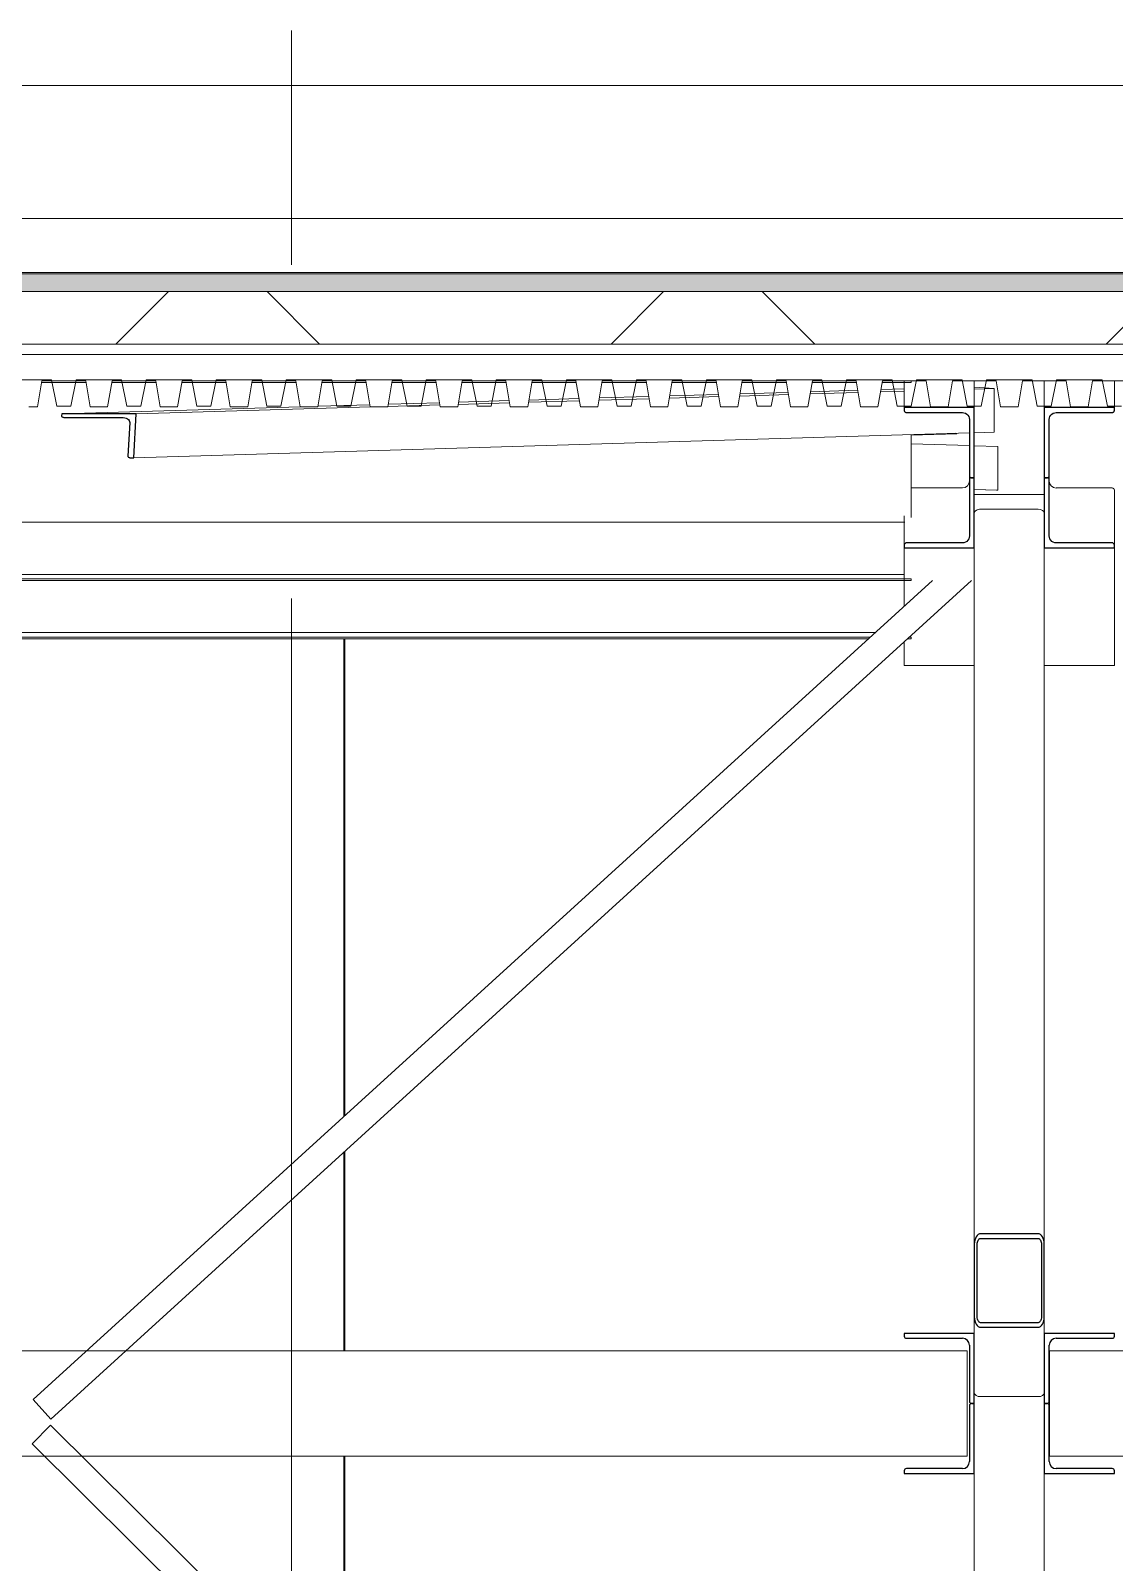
# Model space of a CAD drawing. Header units: millimetres. Extents: x 51154 to 151340, y -24069 to 30962.
# Drawn here: x 91187 to 94282, y 24626 to 29000 of the extents above; entities that cross this region are included whole.
import ezdxf

# ---------------------------------------------------------------- set-up
doc = ezdxf.new("R2010")
doc.units = ezdxf.units.MM
doc.linetypes.add('Осевые', pattern=[6350, 1270, -952.5, 3175, -952.5])
for name, color, linetype, lineweight in [('Внутренние кромки', 7, 'Continuous', 9), ('Каркас несущий', 7, 'Continuous', 9), ('Каркас несущий-1', 7, 'Continuous', 25), ('Общие ребра', 7, 'Continuous', 9), ('Перекрытия-1', 7, 'Continuous', 18), ('Стены', 7, 'Continuous', 9), ('Структура _1_', 7, 'Continuous', 18), ('Штриховка разреза-2', 7, 'Continuous', 9)]:
    doc.layers.add(name, color=color, linetype=linetype, lineweight=lineweight)
doc.layers.add('Оси-3', color=7, linetype='Осевые', lineweight=9, true_color=0xaaaaaa)

# ---------------------------------------------------------------- blocks, each defined once
blk = doc.blocks.new('Уголки стальные горячекатанные равнополочные ГОСТ 8509-93 - L200x20-451398-Разрез 1-1')
at = {"layer": 'Каркас несущий-1'}
for p, q in [((88281.6, 25280), (88081.6, 25280)), ((88081.6, 25280), (88081.6, 25272)), ((88087.6, 25266), (88247.6, 25266)), ((88267.6, 25246), (88267.6, 25086)), ((88281.6, 25080), (88281.6, 25280)), ((88273.6, 25080), (88281.6, 25080))]:
    blk.add_line(p, q, dxfattribs=at)
for centre, radius, start, end in [((88087.6, 25272), 6, 180, 270), ((88247.6, 25246), 20, 0, 90), ((88273.6, 25086), 6, 180, 270)]:
    blk.add_arc(centre, radius, start, end, dxfattribs=at)
blk = doc.blocks.new('Уголки стальные горячекатанные равнополочные ГОСТ 8509-93 - L200x20-451373-Разрез 1-1')
at = {"layer": 'Каркас несущий-1'}
for p, q in [((88267.6, 25074), (88267.6, 24914)), ((88281.6, 25080), (88273.6, 25080)), ((88281.6, 24880), (88281.6, 25080)), ((88081.6, 24888), (88081.6, 24880)), ((88247.6, 24894), (88087.6, 24894)), ((88081.6, 24880), (88281.6, 24880))]:
    blk.add_line(p, q, dxfattribs=at)
for centre, radius, start, end in [((88273.6, 25074), 6, 90, 180), ((88087.6, 24888), 6, 90, 180), ((88247.6, 24914), 20, 270, 0)]:
    blk.add_arc(centre, radius, start, end, dxfattribs=at)
blk = doc.blocks.new('Уголки стальные горячекатанные равнополочные ГОСТ 8509-93 - L200x20-V1-Разрез 1-1')
at = {"layer": 'Каркас несущий-1'}
for p, q in [((88681.6, 25280), (88481.6, 25280)), ((88481.6, 25280), (88481.6, 25080)), ((88495.6, 25086), (88495.6, 25246)), ((88515.6, 25266), (88675.6, 25266)), ((88681.6, 25272), (88681.6, 25280)), ((88481.6, 25080), (88489.6, 25080))]:
    blk.add_line(p, q, dxfattribs=at)
for centre, radius, start, end in [((88515.6, 25246), 20, 90, 180), ((88675.6, 25272), 6, 270, 0), ((88489.6, 25086), 6, 270, 0)]:
    blk.add_arc(centre, radius, start, end, dxfattribs=at)
blk = doc.blocks.new('Уголки стальные горячекатанные равнополочные ГОСТ 8509-93 - L200x20-V2-Разрез 1-1')
at = {"layer": 'Каркас несущий-1'}
for p, q in [((88489.6, 25080), (88481.6, 25080)), ((88481.6, 25080), (88481.6, 24880)), ((88495.6, 24914), (88495.6, 25074)), ((88675.6, 24894), (88515.6, 24894)), ((88681.6, 24880), (88681.6, 24888)), ((88481.6, 24880), (88681.6, 24880))]:
    blk.add_line(p, q, dxfattribs=at)
for centre, radius, start, end in [((88489.6, 25074), 6, 0, 90), ((88515.6, 24914), 20, 180, 270), ((88675.6, 24888), 6, 0, 90)]:
    blk.add_arc(centre, radius, start, end, dxfattribs=at)
blk = doc.blocks.new('Швеллеры стальные горячекатанные ГОСТ 8240-97_П_ - 40П-456598-Разрез 1-1')
at = {"layer": 'Каркас несущий'}
for p, q in [((88681.6, 27995.6), (88681.6, 28000.4)), ((88744.2, 28000.4), (88681.6, 28000.4)), ((88681.6, 27995.9), (88681.6, 27986.5)), ((88681.6, 27970.7), (88681.6, 27995.6)), ((88681.6, 27995.6), (88744.9, 27995.6)), ((88818.3, 27995.6), (88944.9, 27995.6)), ((88944.2, 28000.4), (88819.1, 28000.4)), ((89018.3, 27995.6), (89144.9, 27995.6)), ((89144.2, 28000.4), (89019.1, 28000.4)), ((89218.3, 27995.6), (89344.9, 27995.6)), ((89344.2, 28000.4), (89219.1, 28000.4)), ((89418.3, 27995.6), (89544.9, 27995.6)), ((89544.2, 28000.4), (89419.1, 28000.4)), ((89618.3, 27995.6), (89744.9, 27995.6)), ((89744.2, 28000.4), (89619.1, 28000.4)), ((89818.3, 27995.6), (89944.9, 27995.6)), ((89944.2, 28000.4), (89819.1, 28000.4)), ((90018.3, 27995.6), (90144.9, 27995.6)), ((90144.2, 28000.4), (90019.1, 28000.4)), ((90218.3, 27995.6), (90344.9, 27995.6)), ((90344.2, 28000.4), (90219.1, 28000.4)), ((90418.3, 27995.6), (90544.9, 27995.6)), ((90544.2, 28000.4), (90419.1, 28000.4)), ((90618.3, 27995.6), (90744.9, 27995.6)), ((90744.2, 28000.4), (90619.1, 28000.4)), ((90818.3, 27995.6), (90944.9, 27995.6)), ((90944.2, 28000.4), (90819.1, 28000.4)), ((91018.3, 27995.6), (91144.9, 27995.6)), ((91144.2, 28000.4), (91019.1, 28000.4)), ((91218.3, 27995.6), (91344.9, 27995.6)), ((91344.2, 28000.4), (91219.1, 28000.4)), ((91418.3, 27995.6), (91544.9, 27995.6)), ((91544.2, 28000.4), (91419.1, 28000.4)), ((91618.3, 27995.6), (91744.9, 27995.6)), ((91744.2, 28000.4), (91619.1, 28000.4)), ((91818.3, 27995.6), (91944.9, 27995.6)), ((91944.2, 28000.4), (91819.1, 28000.4)), ((92018.3, 27995.6), (92144.9, 27995.6)), ((92144.2, 28000.4), (92019.1, 28000.4)), ((92218.3, 27995.6), (92344.9, 27995.6)), ((92344.2, 28000.4), (92219.1, 28000.4)), ((92418.3, 27995.6), (92544.9, 27995.6)), ((92544.2, 28000.4), (92419.1, 28000.4)), ((92618.3, 27995.6), (92744.9, 27995.6)), ((92744.2, 28000.4), (92619.1, 28000.4)), ((92818.3, 27995.6), (92944.9, 27995.6)), ((92944.2, 28000.4), (92819.1, 28000.4)), ((93018.3, 27995.6), (93144.4, 27995.6)), ((93144.2, 28000.4), (93019.1, 28000.4)), ((93218.3, 27995.6), (93344.9, 27995.6)), ((93344.2, 28000.4), (93219.1, 28000.4)), ((93418.3, 27995.6), (93544.9, 27995.6)), ((93544.2, 28000.4), (93419.1, 28000.4)), ((93618.3, 27995.6), (93701.6, 27995.6)), ((93701.6, 28000.4), (93619.1, 28000.4)), ((93701.6, 28000.4), (93701.6, 27995.6)), ((88681.6, 27983.1), (88681.6, 27971)), ((88681.6, 27596), (88681.6, 27846)), ((93701.6, 27846.4), (93701.6, 27610)), ((88681.6, 27624.8), (88681.6, 27614.5)), ((88681.6, 27614.4), (88681.6, 27610.4)), ((88681.6, 27610.4), (88681.6, 27613.8)), ((88681.6, 27613.8), (88681.6, 27605.2)), ((93701.6, 27614.5), (93701.6, 27624.8)), ((93701.6, 27610.4), (93701.6, 27614.4)), ((93683.1, 27596), (88681.6, 27596))]:
    blk.add_line(p, q, dxfattribs=at)
blk = doc.blocks.new('Швеллеры стальные горячекатанные ГОСТ 8240-97_П_ - 40П-456691-Разрез 1-1')
at = {"layer": 'Каркас несущий'}
for p, q in [((88681.6, 27663.1), (88681.6, 27667.6)), ((88681.6, 27653.7), (88681.6, 27663.1)), ((88681.6, 27650.3), (88681.6, 27653.7)), ((88681.6, 27634.7), (88681.6, 27650.3)), ((88681.6, 27355.9), (88681.6, 27634.7)), ((93599.3, 27281), (88763.9, 27281)), ((93584.9, 27267.9), (88778.3, 27267.9)), ((88783.5, 27263.2), (93579.8, 27263.2)), ((93691.2, 27263.2), (93701.6, 27263.2)), ((93701.6, 27267.9), (93696.3, 27267.9)), ((93701.6, 27267.9), (93701.6, 27263.2))]:
    blk.add_line(p, q, dxfattribs=at)
blk = doc.blocks.new('Швеллеры стальные горячекатанные ГОСТ 8240-97_П_ - 40П-V3-Разрез 1-1')
at = {"layer": 'Каркас несущий'}
for p, q in [((88681.6, 27829.5), (88681.6, 27834)), ((88681.6, 27826.6), (88681.6, 27829.5)), ((93701.6, 27834), (93701.6, 27829.5)), ((93701.6, 27829.5), (93701.6, 27820.1)), ((88681.6, 27458.4), (88681.6, 27696.1)), ((88681.6, 27444), (88681.6, 27458.4)), ((93681.6, 27447.4), (88681.6, 27447.4)), ((88681.6, 27438.8), (88681.6, 27447.4)), ((88681.6, 27434.3), (88681.6, 27438.8)), ((88681.6, 27429.6), (88681.6, 27434.3)), ((93701.6, 27434.3), (88681.6, 27434.3)), ((88681.6, 27429.6), (93701.6, 27429.6)), ((93701.6, 27434.3), (93701.6, 27429.6))]:
    blk.add_line(p, q, dxfattribs=at)
blk = doc.blocks.new('Уголки стальные горячекатанные равнополочные ГОСТ 8509-93 - L125x10-489547-Разрез 1-1')
at = {"layer": 'Каркас несущий'}
for p, q in [((92752.6, 27949.4), (92609.9, 27945.2)), ((92952.7, 27949), (92809.8, 27944.8)), ((92951.6, 27955.3), (92810.9, 27951.1)), ((93151.7, 27954.9), (93010.8, 27950.8)), ((93150.7, 27961.2), (93011.9, 27957.1)), ((93350.7, 27960.9), (93211.8, 27956.7)), ((93349.7, 27967.2), (93212.9, 27963.1)), ((93549.7, 27966.8), (93412.8, 27962.7)), ((93548.7, 27973.1), (93413.9, 27969.1)), ((93681.6, 27970.7), (93613.8, 27968.7)), ((93681.6, 27977), (93614.9, 27975)), ((93881.6, 27981.5), (93938.3, 27978.3)), ((93938.3, 27978.3), (93881.6, 27976.6)), ((93938.3, 27978.3), (93938.3, 27853.4)), ((91956.6, 27925.8), (91275.4, 27905.5)), ((92158.5, 27925.4), (91488.2, 27905.5)), ((92155.6, 27931.7), (92006.9, 27927.3)), ((92355.6, 27931.3), (92206.9, 27926.9)), ((92354.6, 27937.6), (92207.9, 27933.2)), ((92554.7, 27937.2), (92407.9, 27932.8)), ((92553.6, 27943.5), (92408.9, 27939.2)), ((92753.7, 27943.1), (92608.9, 27938.8)), ((91481.2, 27780.4), (93867.6, 27851.3)), ((93881.6, 27851.7), (93938.3, 27853.4))]:
    blk.add_line(p, q, dxfattribs=at)
at = {"layer": 'Каркас несущий-1'}
for p, q in [((91275.4, 27905.5), (91275.1, 27900.1)), ((91488.2, 27905.5), (91275.4, 27905.5)), ((91481.2, 27780.4), (91488.2, 27905.5)), ((91282.6, 27895.5), (91446.8, 27895.5)), ((91469.8, 27881.5), (91464.4, 27785)), ((91472, 27780.4), (91481.2, 27780.4))]:
    blk.add_line(p, q, dxfattribs=at)
at = {"layer": 'Каркас несущий-1', "flags": 128}
for points in [[(91275.1, 27900.1), (91275.2, 27899.2), (91275.6, 27898.4), (91276.2, 27897.6), (91277.2, 27896.9), (91278.3, 27896.3), (91279.7, 27895.9), (91281.1, 27895.6), (91282.6, 27895.5)], [(91446.8, 27895.5), (91451.4, 27895.2), (91455.9, 27894.4), (91459.9, 27893.2), (91463.4, 27891.4), (91466.3, 27889.3), (91468.3, 27886.9), (91469.5, 27884.2), (91469.8, 27881.5)], [(91464.4, 27785), (91464.5, 27784.1), (91464.9, 27783.3), (91465.6, 27782.5), (91466.5, 27781.8), (91467.7, 27781.2), (91469, 27780.8), (91470.4, 27780.5), (91472, 27780.4)]]:
    blk.add_lwpolyline(points, dxfattribs=at)
blk = doc.blocks.new('Уголки стальные горячекатанные равнополочные ГОСТ 8509-93 - L125x10-489375-Разрез 1-1')
at = {"layer": 'Каркас несущий'}
for p, q in [((88321.2, 27963.7), (88350.4, 27962.8)), ((88321.3, 27963.7), (88340.3, 27964.8)), ((88388.7, 27852.6), (88481.6, 27849.8)), ((88388.9, 27852.6), (88392, 27852.8)), ((88392, 27852.8), (88481.6, 27850.1)), ((88495.6, 27849.7), (88681.6, 27844.2)), ((88495.6, 27849.4), (88681.6, 27843.9)), ((93867.6, 27815), (93701.6, 27819.9)), ((93948.6, 27812.6), (93881.6, 27814.5)), ((93948.6, 27812.6), (93948.6, 27687.7)), ((93701.6, 27695), (93729.1, 27694.2)), ((93701.6, 27694.7), (93719.7, 27694.2)), ((93881.6, 27689.7), (93948.6, 27687.7)), ((93881.6, 27689.4), (93945.3, 27687.5)), ((93948.6, 27687.7), (93945.4, 27687.5))]:
    blk.add_line(p, q, dxfattribs=at)
for centre, start_param in [((88321.3, 27968.3), 1.883189), ((88388.9, 27857.2), 1.883189), ((93945.4, 27692.1), 3.141593)]:
    blk.add_ellipse(centre, major_axis=(0.14, 4.6), ratio=0.586809, start_param=start_param, end_param=3.192186, dxfattribs=at)
blk = doc.blocks.new('Уголки стальные горячекатанные равнополочные ГОСТ 8509-93 - L125x10-489341-Разрез 1-1')
at = {"layer": 'Каркас несущий'}
for p, q in [((88318.4, 27816), (88481.6, 27820.9)), ((88495.6, 27821.3), (88681.6, 27826.8)), ((93831.6, 27848.6), (93701.6, 27844.8)), ((93828.5, 27848.8), (93831.6, 27848.6)), ((88318.4, 27810.6), (88318.4, 27816)), ((88377.7, 27802.7), (88321.1, 27805.9)), ((88385.9, 27691.9), (88385.9, 27788.2)), ((88391.8, 27687), (88388.6, 27687.2)), ((88481.6, 27689.6), (88391.8, 27687)), ((88681.6, 27695.6), (88630, 27694.1))]:
    blk.add_line(p, q, dxfattribs=at)
for centre, major_axis, start_param, end_param in [((93828.5, 27853.4), (-0.14, 4.6), 2.3056, 3.090999), ((88321.1, 27810.5), (-0.14, 4.6), 1.520202, 3.090999), ((88377.7, 27788.7), (-0.4, 14), 4.661795, 6.232591), ((88388.6, 27691.8), (-0.14, 4.6), 1.520202, 3.090999)]:
    blk.add_ellipse(centre, major_axis=major_axis, ratio=0.586824, start_param=start_param, end_param=end_param, dxfattribs=at)
blk = doc.blocks.new('Швеллеры стальные горячекатанные ГОСТ 8240-97_П_ - 30П-490094-Разрез 1-1')
at = {"layer": 'Каркас несущий'}
for p, q in [((88496.6, 24930), (88496.6, 25230)), ((88496.6, 25230), (93861.6, 25230)), ((88496.6, 25226), (88496.6, 25221.1)), ((88496.6, 25219), (88496.6, 25207)), ((93861.6, 25230), (93861.6, 24930)), ((93861.6, 25221.1), (93861.6, 25226)), ((93861.6, 25207), (93861.6, 25219)), ((88496.6, 24953), (88496.6, 24941)), ((88496.6, 24938.9), (88496.6, 24934)), ((93861.6, 24941), (93861.6, 24953)), ((93861.6, 24934), (93861.6, 24938.9)), ((93861.6, 24930), (88496.6, 24930))]:
    blk.add_line(p, q, dxfattribs=at)

msp = doc.modelspace()

# ---------------------------------------------------------------- hatches: boundary and pattern name
at = {"layer": 'Штриховка разреза-2'}
h = msp.add_hatch(dxfattribs=at)
h.set_pattern_fill('FP_4', color=256, style=0, pattern_type=2)
h.set_pattern_definition([(0, (99498.54, 6475), (812.8, 203.2), [67.056, -542.544, 67.056, -542.544, -3251.2]), (0, (99498.54, 6475), (812.8, 203.2), [-1219.2, 67.056, -1152.144, 67.056, -542.544, -1422.4]), (0, (99498.54, 6475), (812.8, 203.2), [-3048, 67.056, -339.344, 67.056, -948.944]), (120, (99803.34, 6576.6), (-582.3764, 602.3054), [67.056, -542.544, 67.056, -3793.744]), (120, (99803.34, 6576.6), (-582.3764, 602.3054), [-676.656, -542.544, 67.056, -1152.144, -2032]), (120, (99803.34, 6576.6), (-582.3764, 602.3054), [-2438.4, 67.056, -542.544, 67.056, -1355.344]), (120, (99803.34, 6576.6), (-582.3764, 602.3054), [-3115.056, -339.344, 67.056, -948.944]), (240, (99904.94, 6983), (-230.4236, -805.5054), [67.056, -542.544, 67.056, -542.544, -3251.2]), (240, (99904.94, 6983), (-230.4236, -805.5054), [-1219.2, 67.056, -1152.144, 67.056, -542.544, -1422.4]), (240, (99904.94, 6983), (-230.4236, -805.5054), [-3048, 67.056, -339.344, 67.056, -948.944])])
h.paths.add_polyline_path([(103832.9, 28255.2), (104481.6, 28255.2), (104481.6, 28305.2), (81781.6, 28305.2), (81781.6, 28255.2), (103069.5, 28255.2)], flags=0)
h = msp.add_hatch(dxfattribs=at)
h.set_pattern_fill('FP_5', color=256, style=0, pattern_type=2)
h.set_pattern_definition([(45, (99498.5, 6475), (-707.107, 707.107), []), (135, (99498.5, 6475), (-707.107, -707.107), [])])
h.paths.add_polyline_path([(93144.4, 28105.2), (104481.6, 28105.2), (104481.6, 28255.2), (81781.6, 28255.2), (81781.6, 28105.2), (92762.7, 28105.2)], flags=0)

# ---------------------------------------------------------------- linework, layer by layer
at = {"layer": 'Внутренние кромки'}
msp.add_line((104481.6, 28464), (81781.6, 28464), dxfattribs=at)
at = {"layer": 'Каркас несущий'}
for p, q in [((93681.6, 28000.9), (93681.6, 27923.5)), ((93881.6, 27923.5), (93881.6, 28000.9)), ((94081.6, 28000.9), (94081.6, 27923.5)), ((94081.6, 28000.9), (94081.6, 27880.2)), ((94281.6, 27923.5), (94281.6, 28000.9)), ((94081.6, 27387.2), (94081.6, 27880.2)), ((94081.6, 27879.9), (94081.6, 27680.1)), ((94081.6, 27723.4), (94081.6, 27879.6)), ((94095.6, 27886.2), (94095.6, 27889.5)), ((94095.6, 27714), (94095.6, 27886.2)), ((94095.6, 27714), (94095.6, 27873.9)), ((94095.6, 27717.4), (94095.6, 27873.6)), ((93867.6, 27851.3), (93867.6, 27717.4)), ((93867.6, 27851.3), (93867.6, 27713.1)), ((93881.6, 27851.7), (93881.6, 27723.4)), ((93881.6, 27679.1), (93881.6, 27851.7)), ((93701.6, 27694.2), (93847.6, 27694.2)), ((94275.6, 27694.1), (94115.6, 27694.1)), ((94281.6, 27680.1), (94281.6, 27688.1)), ((94281.6, 27531.2), (94281.6, 27687.8)), ((93881.6, 27187.2), (93881.6, 27679.1)), ((93881.6, 27675.1), (93881.6, 24350.1)), ((94081.6, 27675.1), (93881.6, 27675.1)), ((93889, 27675.1), (93885.1, 27675.1)), ((93890.6, 27675.1), (93900.1, 27675.1)), ((94072.6, 27675.1), (94063.1, 27675.1)), ((94078.1, 27675.1), (94074.2, 27675.1)), ((94081.6, 27680.1), (94081.6, 27187.5)), ((94081.6, 27675.1), (94081.6, 24350.1)), ((94281.6, 27187.5), (94281.6, 27680.1)), ((93681.6, 27614.6), (93681.6, 27531.2)), ((93881.6, 27622.6), (93881.6, 25534.6)), ((93881.6, 27622.6), (93881.6, 27548.4)), ((93899.6, 27633.4), (94063.6, 27633.4)), ((94063.6, 27633.4), (93899.6, 27633.4)), ((94081.6, 25534.6), (94081.6, 27622.6)), ((94081.6, 27548.4), (94081.6, 27622.6)), ((93681.6, 27596), (93681.6, 27434.4)), ((93881.6, 27548.4), (93881.6, 25110.3)), ((94081.6, 25110.3), (94081.6, 27548.4)), ((91193.8, 25091.1), (93762.6, 27429.7)), ((91244.3, 25035.6), (93874, 27429.7)), ((93681.6, 27434.3), (93681.6, 27355.9)), ((93681.6, 27254.5), (93681.6, 27187.2)), ((93881.6, 27187.2), (93681.6, 27187.2)), ((94281.6, 27187.5), (94081.6, 27187.5)), ((91244.3, 25035.6), (91193.8, 25091.1)), ((94063.6, 25099.5), (93899.6, 25099.5)), ((91191.1, 24964.9), (91243.9, 25018.1)), ((93830.5, 22450), (91243.9, 25018.1)), ((91191.1, 24964.9), (93724, 22450))]:
    msp.add_line(p, q, dxfattribs=at)
for centre, major_axis, ratio, start_param, end_param in [((93847.6, 27714.2), (20, 0), 0.999161, 4.712389, 6.283185), ((94115.6, 27714), (20, 0), 0.999161, 3.141593, 4.712389), ((94115.6, 27713.7), (20, 0), 0.999161, 3.141593, 3.388351), ((94275.6, 27688.1), (6, 0), 0.999161, 0, 1.570796), ((94275.6, 27687.8), (6, 0), 0.999161, 0.261799, 1.308997), ((93899.6, 27622.6), (18, 0), 0.598704, 1.570796, 3.141593), ((93899.6, 27622.6), (18, 0), 0.598704, 1.570796, 3.141593), ((94063.6, 27622.6), (18, 0), 0.598704, 0, 1.570796), ((94063.6, 27622.6), (18, 0), 0.598704, 0, 1.570796), ((93899.6, 25110.3), (18, 0), 0.598704, 3.141593, 4.712389), ((94063.6, 25110.3), (18, 0), 0.598704, 4.712389, 6.283185)]:
    msp.add_ellipse(centre, major_axis=major_axis, ratio=ratio, start_param=start_param, end_param=end_param, dxfattribs=at)
at = {"layer": 'Каркас несущий-1'}
for p, q in [((93881.6, 27923.5), (93681.6, 27923.5)), ((93681.6, 27923.5), (93681.6, 27915.5)), ((93687.6, 27909.5), (93847.6, 27909.5)), ((93881.6, 27723.4), (93881.6, 27923.5)), ((94281.6, 27923.5), (94081.6, 27923.5)), ((94081.6, 27923.5), (94081.6, 27723.4)), ((94115.6, 27909.5), (94275.6, 27909.5)), ((94281.6, 27915.5), (94281.6, 27923.5)), ((93867.6, 27889.5), (93867.6, 27729.4)), ((94095.6, 27729.4), (94095.6, 27889.5)), ((93867.6, 27717.4), (93867.6, 27557.2)), ((93881.6, 27723.4), (93873.6, 27723.4)), ((93873.6, 27723.4), (93881.6, 27723.4)), ((93881.6, 27523.2), (93881.6, 27723.4)), ((94081.6, 27723.4), (94089.6, 27723.4)), ((94089.6, 27723.4), (94081.6, 27723.4)), ((94081.6, 27723.4), (94081.6, 27523.2)), ((94095.6, 27557.2), (94095.6, 27717.4)), ((93681.6, 27531.2), (93681.6, 27523.2)), ((93681.6, 27523.2), (93881.6, 27523.2)), ((93847.6, 27537.2), (93687.6, 27537.2)), ((94081.6, 27523.2), (94281.6, 27523.2)), ((94275.6, 27537.2), (94115.6, 27537.2)), ((94281.6, 27523.2), (94281.6, 27531.2)), ((94063.6, 25564.6), (93899.6, 25564.6)), ((93899.6, 25551.3), (94063.6, 25551.3)), ((93881.6, 25534.6), (93881.6, 25327.4)), ((93889.6, 25327.4), (93889.6, 25534.6)), ((94073.6, 25534.6), (94073.6, 25327.4)), ((94081.6, 25327.4), (94081.6, 25534.6)), ((94063.6, 25310.7), (93899.6, 25310.7)), ((93899.6, 25297.4), (94063.6, 25297.4))]:
    msp.add_line(p, q, dxfattribs=at)
at = {"layer": 'Каркас несущий-1', "flags": 128}
for points in [[(93681.6, 27915.5), (93681.8, 27914.2), (93682.2, 27912.9), (93682.9, 27911.8), (93683.9, 27910.8), (93685, 27910.1), (93686.3, 27909.7), (93687.6, 27909.5)], [(93847.6, 27909.5), (93852.1, 27909), (93856.3, 27907.5), (93860.1, 27905.2), (93863.3, 27902), (93865.6, 27898.2), (93867.1, 27894), (93867.6, 27889.5)], [(94095.6, 27889.5), (94096.1, 27894), (94097.6, 27898.2), (94100, 27902), (94103.2, 27905.2), (94106.9, 27907.5), (94111.2, 27909), (94115.6, 27909.5)], [(94275.6, 27909.5), (94277, 27909.7), (94278.2, 27910.1), (94279.4, 27910.8), (94280.3, 27911.8), (94281, 27912.9), (94281.5, 27914.2), (94281.6, 27915.5)], [(93867.6, 27729.4), (93867.8, 27728), (93868.2, 27726.8), (93868.9, 27725.6), (93869.9, 27724.7), (93871, 27724), (93872.3, 27723.5), (93873.6, 27723.4)], [(94089.6, 27723.4), (94091, 27723.5), (94092.2, 27724), (94093.4, 27724.7), (94094.3, 27725.6), (94095, 27726.8), (94095.5, 27728), (94095.6, 27729.4)], [(93873.6, 27723.4), (93872.3, 27723.2), (93871, 27722.8), (93869.9, 27722.1), (93868.9, 27721.1), (93868.2, 27720), (93867.8, 27718.7), (93867.6, 27717.4)], [(94095.6, 27717.4), (94095.5, 27718.7), (94095, 27720), (94094.3, 27721.1), (94093.4, 27722.1), (94092.2, 27722.8), (94091, 27723.2), (94089.6, 27723.4)], [(93867.6, 27557.2), (93867.1, 27552.8), (93865.6, 27548.5), (93863.3, 27544.8), (93860.1, 27541.6), (93856.3, 27539.2), (93852.1, 27537.7), (93847.6, 27537.2)], [(94115.6, 27537.2), (94111.2, 27537.7), (94106.9, 27539.2), (94103.2, 27541.6), (94100, 27544.8), (94097.6, 27548.5), (94096.1, 27552.8), (94095.6, 27557.2)], [(93687.6, 27537.2), (93686.3, 27537.1), (93685, 27536.6), (93683.9, 27535.9), (93682.9, 27535), (93682.2, 27533.8), (93681.8, 27532.5), (93681.6, 27531.2)], [(94281.6, 27531.2), (94281.5, 27532.5), (94281, 27533.8), (94280.3, 27535), (94279.4, 27535.9), (94278.2, 27536.6), (94277, 27537.1), (94275.6, 27537.2)], [(93899.6, 25564.6), (93896.1, 25564), (93892.7, 25562.3), (93889.6, 25559.6), (93886.9, 25555.8), (93884.7, 25551.3), (93883, 25546.1), (93882, 25540.4), (93881.6, 25534.6)], [(93889.6, 25534.6), (93889.8, 25537.8), (93890.4, 25540.9), (93891.3, 25543.8), (93892.6, 25546.4), (93894.1, 25548.4), (93895.8, 25550), (93897.7, 25550.9), (93899.6, 25551.3)], [(94081.6, 25534.6), (94081.3, 25540.4), (94080.3, 25546.1), (94078.6, 25551.3), (94076.4, 25555.8), (94073.6, 25559.6), (94070.5, 25562.3), (94067.1, 25564), (94063.6, 25564.6)], [(94063.6, 25551.3), (94065.6, 25550.9), (94067.5, 25550), (94069.2, 25548.4), (94070.7, 25546.4), (94071.9, 25543.8), (94072.9, 25540.9), (94073.4, 25537.8), (94073.6, 25534.6)], [(93881.6, 25327.4), (93882, 25321.6), (93883, 25315.9), (93884.7, 25310.7), (93886.9, 25306.2), (93889.6, 25302.4), (93892.7, 25299.7), (93896.1, 25298), (93899.6, 25297.4)], [(93899.6, 25310.7), (93897.7, 25311.1), (93895.8, 25312), (93894.1, 25313.6), (93892.6, 25315.6), (93891.3, 25318.2), (93890.4, 25321.1), (93889.8, 25324.2), (93889.6, 25327.4)], [(94073.6, 25327.4), (94073.4, 25324.2), (94072.9, 25321.1), (94071.9, 25318.2), (94070.7, 25315.6), (94069.2, 25313.6), (94067.5, 25312), (94065.6, 25311.1), (94063.6, 25310.7)], [(94063.6, 25297.4), (94067.1, 25298), (94070.5, 25299.7), (94073.6, 25302.4), (94076.4, 25306.2), (94078.6, 25310.7), (94080.3, 25315.9), (94081.3, 25321.6), (94081.6, 25327.4)]]:
    msp.add_lwpolyline(points, dxfattribs=at)
at = {"layer": 'Общие ребра'}
for p, q in [((81781.6, 28305.2), (104481.6, 28305.2)), ((81781.6, 28255.2), (104481.6, 28255.2))]:
    msp.add_line(p, q, dxfattribs=at)
at = {"layer": 'Оси-3'}
msp.add_line((91931.6, -22468.7), (91931.6, 29000), dxfattribs=at)
at = {"layer": 'Перекрытия-1'}
for p, q in [((91116.6, 28002.7), (91246.6, 28002.7)), ((91246.6, 28002.7), (91261.6, 27927.6)), ((91301.6, 27927.6), (91316.6, 28002.7)), ((91316.6, 28002.7), (91446.6, 28002.7)), ((91446.6, 28002.7), (91461.6, 27927.6)), ((91501.6, 27927.6), (91516.6, 28002.7)), ((91516.6, 28002.7), (91646.6, 28002.7)), ((91646.6, 28002.7), (91661.6, 27927.6)), ((91701.6, 27927.6), (91716.6, 28002.7)), ((91716.6, 28002.7), (91846.6, 28002.7)), ((91846.6, 28002.7), (91861.6, 27927.6)), ((91901.6, 27927.6), (91916.6, 28002.7)), ((91916.6, 28002.7), (92046.6, 28002.7)), ((92046.6, 28002.7), (92061.6, 27927.6)), ((92101.6, 27927.6), (92116.6, 28002.7)), ((92116.6, 28002.7), (92246.6, 28002.7)), ((92246.6, 28002.7), (92261.6, 27927.6)), ((92301.6, 27927.6), (92316.6, 28002.7)), ((92316.6, 28002.7), (92446.6, 28002.7)), ((92446.6, 28002.7), (92461.6, 27927.6)), ((92501.6, 27927.6), (92516.6, 28002.7)), ((92516.6, 28002.7), (92646.6, 28002.7)), ((92646.6, 28002.7), (92661.6, 27927.6)), ((92701.6, 27927.6), (92716.6, 28002.7)), ((92716.6, 28002.7), (92846.6, 28002.7)), ((92846.6, 28002.7), (92861.6, 27927.6)), ((92901.6, 27927.6), (92916.6, 28002.7)), ((92916.6, 28002.7), (93046.6, 28002.7)), ((93046.6, 28002.7), (93061.6, 27927.6)), ((93101.6, 27927.6), (93116.6, 28002.7)), ((93116.6, 28002.7), (93246.6, 28002.7)), ((93246.6, 28002.7), (93261.6, 27927.6)), ((93301.6, 27927.6), (93316.6, 28002.7)), ((93316.6, 28002.7), (93446.6, 28002.7)), ((93446.6, 28002.7), (93461.6, 27927.6)), ((93501.6, 27927.6), (93516.6, 28002.7)), ((93516.6, 28002.7), (93646.6, 28002.7)), ((93646.6, 28002.7), (93661.6, 27927.6)), ((93701.6, 27927.6), (93716.6, 28002.7)), ((93716.6, 28002.7), (93846.6, 28002.7)), ((93846.6, 28002.7), (93861.6, 27927.6)), ((93901.6, 27927.6), (93916.6, 28002.7)), ((93916.6, 28002.7), (94046.6, 28002.7)), ((94046.6, 28002.7), (94061.6, 27927.6)), ((94101.6, 27927.6), (94116.6, 28002.7)), ((94116.6, 28002.7), (94246.6, 28002.7)), ((94246.6, 28002.7), (94261.6, 27927.6)), ((91261.6, 27927.6), (91281.6, 27927.6)), ((91281.6, 27927.6), (91301.6, 27927.6)), ((91461.6, 27927.6), (91481.6, 27927.6)), ((91481.6, 27927.6), (91501.6, 27927.6)), ((91661.6, 27927.6), (91681.6, 27927.6)), ((91681.6, 27927.6), (91701.6, 27927.6)), ((91861.6, 27927.6), (91881.6, 27927.6)), ((91881.6, 27927.6), (91901.6, 27927.6)), ((92061.6, 27927.6), (92081.6, 27927.6)), ((92081.6, 27927.6), (92101.6, 27927.6)), ((92261.6, 27927.6), (92281.6, 27927.6)), ((92281.6, 27927.6), (92301.6, 27927.6)), ((92461.6, 27927.6), (92481.6, 27927.6)), ((92481.6, 27927.6), (92501.6, 27927.6)), ((92661.6, 27927.6), (92681.6, 27927.6)), ((92681.6, 27927.6), (92701.6, 27927.6)), ((92861.6, 27927.6), (92881.6, 27927.6)), ((92881.6, 27927.6), (92901.6, 27927.6)), ((93061.6, 27927.6), (93081.6, 27927.6)), ((93081.6, 27927.6), (93101.6, 27927.6)), ((93261.6, 27927.6), (93281.6, 27927.6)), ((93281.6, 27927.6), (93301.6, 27927.6)), ((93461.6, 27927.6), (93481.6, 27927.6)), ((93481.6, 27927.6), (93501.6, 27927.6)), ((93661.6, 27927.6), (93681.6, 27927.6)), ((93681.6, 27927.6), (93701.6, 27927.6)), ((93861.6, 27927.6), (93881.6, 27927.6)), ((93881.6, 27927.6), (93901.6, 27927.6)), ((94061.6, 27927.6), (94081.6, 27927.6)), ((94081.6, 27927.6), (94101.6, 27927.6)), ((94261.6, 27927.6), (94281.6, 27927.6)), ((94281.6, 27927.6), (94301.6, 27927.6))]:
    msp.add_line(p, q, dxfattribs=at)
at = {"layer": 'Стены'}
for p, q in [((104481.6, 28843.8), (81781.6, 28843.8)), ((92081.6, 25899.3), (92081.6, 27263.2)), ((92083.6, 27263.2), (92083.6, 25901.2)), ((92081.6, 25230), (92081.6, 25797.9)), ((92083.6, 25799.7), (92083.6, 25230)), ((92081.6, 24186.4), (92081.6, 24930)), ((92083.6, 24930), (92083.6, 24184.4))]:
    msp.add_line(p, q, dxfattribs=at)
at = {"layer": 'Структура _1_'}
for p, q in [((104481.6, 28309.4), (81781.6, 28309.4)), ((82083.6, 28105.2), (104179.6, 28105.2)), ((104481.6, 28075.4), (81781.6, 28075.4)), ((91206.6, 27925.4), (91219.1, 28000.4)), ((91219.1, 28000.4), (91344.1, 28000.4)), ((91344.1, 28000.4), (91356.6, 27925.4)), ((91406.6, 27925.4), (91419.1, 28000.4)), ((91419.1, 28000.4), (91544.1, 28000.4)), ((91544.1, 28000.4), (91556.6, 27925.4)), ((91606.6, 27925.4), (91619.1, 28000.4)), ((91619.1, 28000.4), (91744.1, 28000.4)), ((91744.1, 28000.4), (91756.6, 27925.4)), ((91806.6, 27925.4), (91819.1, 28000.4)), ((91819.1, 28000.4), (91944.1, 28000.4)), ((91944.1, 28000.4), (91956.6, 27925.4)), ((92006.6, 27925.4), (92019.1, 28000.4)), ((92019.1, 28000.4), (92144.1, 28000.4)), ((92144.1, 28000.4), (92156.6, 27925.4)), ((92206.6, 27925.4), (92219.1, 28000.4)), ((92219.1, 28000.4), (92344.1, 28000.4)), ((92344.1, 28000.4), (92356.6, 27925.4)), ((92406.6, 27925.4), (92419.1, 28000.4)), ((92419.1, 28000.4), (92544.1, 28000.4)), ((92544.1, 28000.4), (92556.6, 27925.4)), ((92606.6, 27925.4), (92619.1, 28000.4)), ((92619.1, 28000.4), (92744.1, 28000.4)), ((92744.1, 28000.4), (92756.6, 27925.4)), ((92806.6, 27925.4), (92819.1, 28000.4)), ((92819.1, 28000.4), (92944.1, 28000.4)), ((92944.1, 28000.4), (92956.6, 27925.4)), ((93006.6, 27925.4), (93019.1, 28000.4)), ((93019.1, 28000.4), (93144.1, 28000.4)), ((93144.1, 28000.4), (93156.6, 27925.4)), ((93206.6, 27925.4), (93219.1, 28000.4)), ((93219.1, 28000.4), (93344.1, 28000.4)), ((93344.1, 28000.4), (93356.6, 27925.4)), ((93406.6, 27925.4), (93419.1, 28000.4)), ((93419.1, 28000.4), (93544.1, 28000.4)), ((93544.1, 28000.4), (93556.6, 27925.4)), ((93606.6, 27925.4), (93619.1, 28000.4)), ((93619.1, 28000.4), (93744.1, 28000.4)), ((93744.1, 28000.4), (93756.6, 27925.4)), ((93806.6, 27925.4), (93819.1, 28000.4)), ((93819.1, 28000.4), (93944.1, 28000.4)), ((93944.1, 28000.4), (93956.6, 27925.4)), ((94006.6, 27925.4), (94019.1, 28000.4)), ((94019.1, 28000.4), (94144.1, 28000.4)), ((94144.1, 28000.4), (94156.6, 27925.4)), ((94206.6, 27925.4), (94219.1, 28000.4)), ((94219.1, 28000.4), (94344.1, 28000.4)), ((91181.6, 27925.4), (91206.6, 27925.4)), ((91356.6, 27925.4), (91381.6, 27925.4)), ((91381.6, 27925.4), (91406.6, 27925.4)), ((91556.6, 27925.4), (91581.6, 27925.4)), ((91581.6, 27925.4), (91606.6, 27925.4)), ((91756.6, 27925.4), (91781.6, 27925.4)), ((91781.6, 27925.4), (91806.6, 27925.4)), ((91956.6, 27925.4), (91981.6, 27925.4)), ((91981.6, 27925.4), (92006.6, 27925.4)), ((92156.6, 27925.4), (92181.6, 27925.4)), ((92181.6, 27925.4), (92206.6, 27925.4)), ((92356.6, 27925.4), (92381.6, 27925.4)), ((92381.6, 27925.4), (92406.6, 27925.4)), ((92556.6, 27925.4), (92581.6, 27925.4)), ((92581.6, 27925.4), (92606.6, 27925.4)), ((92756.6, 27925.4), (92781.6, 27925.4)), ((92781.6, 27925.4), (92806.6, 27925.4)), ((92956.6, 27925.4), (92981.6, 27925.4)), ((92981.6, 27925.4), (93006.6, 27925.4)), ((93156.6, 27925.4), (93181.6, 27925.4)), ((93181.6, 27925.4), (93206.6, 27925.4)), ((93356.6, 27925.4), (93381.6, 27925.4)), ((93381.6, 27925.4), (93406.6, 27925.4)), ((93556.6, 27925.4), (93581.6, 27925.4)), ((93581.6, 27925.4), (93606.6, 27925.4)), ((93756.6, 27925.4), (93781.6, 27925.4)), ((93781.6, 27925.4), (93806.6, 27925.4)), ((93956.6, 27925.4), (93981.6, 27925.4)), ((93981.6, 27925.4), (94006.6, 27925.4)), ((94156.6, 27925.4), (94181.6, 27925.4)), ((94181.6, 27925.4), (94206.6, 27925.4))]:
    msp.add_line(p, q, dxfattribs=at)

# ---------------------------------------------------------------- block references
at = {"layer": 'Каркас несущий'}
for name, p in [('Швеллеры стальные горячекатанные ГОСТ 8240-97_П_ - 40П-456598-Разрез 1-1', (0, 0)), ('Уголки стальные горячекатанные равнополочные ГОСТ 8509-93 - L125x10-489375-Разрез 1-1', (0, 0)), ('Уголки стальные горячекатанные равнополочные ГОСТ 8509-93 - L125x10-489547-Разрез 1-1', (0, 0)), ('Уголки стальные горячекатанные равнополочные ГОСТ 8509-93 - L125x10-489341-Разрез 1-1', (0, 0)), ('Швеллеры стальные горячекатанные ГОСТ 8240-97_П_ - 40П-V3-Разрез 1-1', (0, 0)), ('Швеллеры стальные горячекатанные ГОСТ 8240-97_П_ - 40П-456691-Разрез 1-1', (0, 0)), ('Уголки стальные горячекатанные равнополочные ГОСТ 8509-93 - L200x20-451398-Разрез 1-1', (5600, 0)), ('Уголки стальные горячекатанные равнополочные ГОСТ 8509-93 - L200x20-V1-Разрез 1-1', (5600, 0)), ('Швеллеры стальные горячекатанные ГОСТ 8240-97_П_ - 30П-490094-Разрез 1-1', (0, 0)), ('Швеллеры стальные горячекатанные ГОСТ 8240-97_П_ - 30П-490094-Разрез 1-1', (5600, 0)), ('Уголки стальные горячекатанные равнополочные ГОСТ 8509-93 - L200x20-451373-Разрез 1-1', (5600, 0)), ('Уголки стальные горячекатанные равнополочные ГОСТ 8509-93 - L200x20-V2-Разрез 1-1', (5600, 0))]:
    msp.add_blockref(name, p, dxfattribs=at)

doc.saveas('drawing.dxf')
